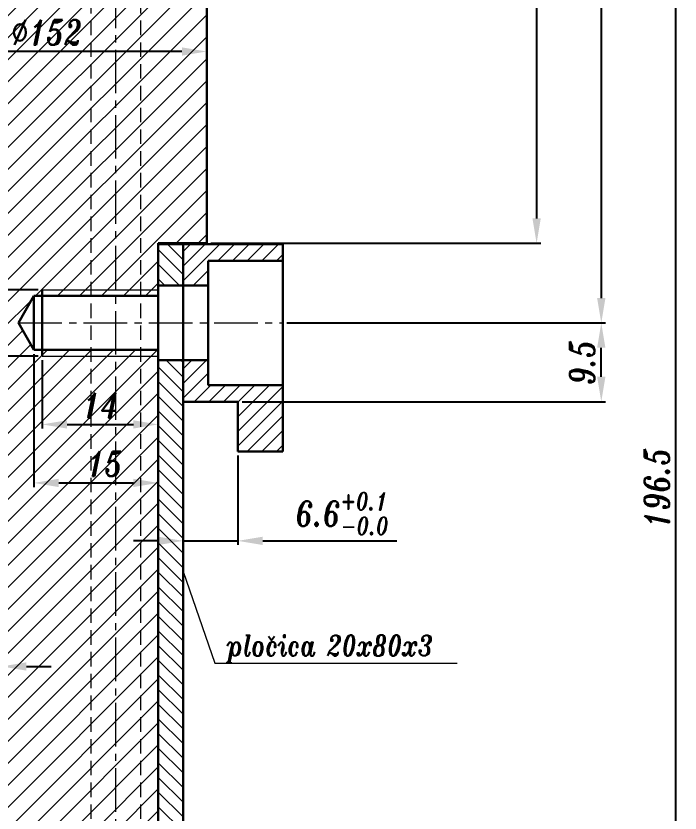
# Model space of a CAD drawing. Extents: x -234 to 858, y -95 to 532.
# Drawn here: x 132.7 to 212.8, y 78 to 174.1 of the extents above; entities that cross this region are included whole.
import ezdxf

# ---------------------------------------------------------------- set-up
doc = ezdxf.new("R2010")
doc.units = 0
doc.header["$LTSCALE"] = 7
doc.header["$MEASUREMENT"] = 0
doc.linetypes.add('CENTER2', pattern=[1.125, 0.75, -0.125, 0.125, -0.125])
doc.linetypes.add('HIDDEN', pattern=[0.375, 0.25, -0.125])
doc.layers.get('0').update_dxf_attribs({"linetype": 'CONTINUOUS', "lineweight": 15})
for name, color, linetype, lineweight in [('1', 1, 'CENTER2', 15), ('2', 2, 'HIDDEN', 15), ('3', 3, 'CONTINUOUS', 30), ('8', 250, 'CONTINUOUS', 15)]:
    doc.layers.add(name, color=color, linetype=linetype, lineweight=lineweight)
doc.styles.add('ITALICT', font='ITALICT.shx', dxfattribs={"width": 0.8, "height": 3})
doc.dimstyles.get("Standard").update_dxf_attribs({"dimtxt": 3, "dimasz": 3, "dimexe": 0.5, "dimexo": 0.5, "dimgap": 0.8, "dimtad": 1, "dimdsep": 46, "dimtxsty": 'ITALICT', "dimcen": 0.09, "dimazin": 2, "dimtfac": 1, "dimtmove": 0, "dimatfit": 3, "dimfxl": 1, "dimtolj": 1, "dimtzin": 0, "dimarcsym": 0})

# ---------------------------------------------------------------- blocks, each defined once
blk = doc.blocks.new('*D15')
at = {"color": 0, "lineweight": -2, "transparency": 16777216}
for p, q in [((135.876, 132.625), (135.876, 124.385)), ((138.876, 124.885), (146.876, 124.885))]:
    blk.add_line(p, q, dxfattribs=at)
at = {"color": 0, "transparency": 16777216}
for points in [[(138.876, 125.385), (138.876, 124.385), (135.876, 124.885)], [(146.876, 125.385), (146.876, 124.385), (149.876, 124.885)]]:
    blk.add_solid(points, dxfattribs=at)
at = {"color": 0, "transparency": 16777216, "insert": (142.876, 127.185), "char_height": 3, "attachment_point": 5, "style": 'ITALICT'}
blk.add_mtext('\\A1;14', dxfattribs=at)
blk = doc.blocks.new('*D16')
at = {"color": 0, "lineweight": -2, "transparency": 16777216}
for p, q in [((134.876, 133.375), (134.876, 117.332)), ((137.876, 117.832), (146.876, 117.832))]:
    blk.add_line(p, q, dxfattribs=at)
at = {"color": 0, "transparency": 16777216}
for points in [[(137.876, 118.332), (137.876, 117.332), (134.876, 117.832)], [(146.876, 118.332), (146.876, 117.332), (149.876, 117.832)]]:
    blk.add_solid(points, dxfattribs=at)
at = {"color": 0, "transparency": 16777216, "insert": (143.414, 120.132), "char_height": 3, "attachment_point": 5, "style": 'ITALICT'}
blk.add_mtext('\\A1;15', dxfattribs=at)
blk = doc.blocks.new('*D24')
at = {"color": 0, "lineweight": -2, "transparency": 16777216}
for p, q in [((158.176, 272.825), (196.001, 272.825)), ((195.501, 269.825), (195.501, 149.725)), ((156.226, 146.725), (196.001, 146.725))]:
    blk.add_line(p, q, dxfattribs=at)
at = {"color": 0, "transparency": 16777216}
for points in [[(195.001, 269.825), (196.001, 269.825), (195.501, 272.825)], [(195.001, 149.725), (196.001, 149.725), (195.501, 146.725)]]:
    blk.add_solid(points, dxfattribs=at)
at = {"color": 0, "transparency": 16777216, "insert": (193.201, 203.528), "char_height": 3, "attachment_point": 5, "rotation": 90, "style": 'ITALICT'}
blk.add_mtext('\\A1;126.1{}{\\H0.71x;\\C3;%%p0.1}', dxfattribs=at)
blk = doc.blocks.new('*D25')
at = {"color": 0, "lineweight": -2, "transparency": 16777216}
for p, q in [((158.176, 272.825), (203.8, 272.825)), ((203.3, 269.825), (203.3, 140.125)), ((165.376, 137.125), (203.8, 137.125))]:
    blk.add_line(p, q, dxfattribs=at)
at = {"color": 0, "transparency": 16777216}
for points in [[(202.8, 269.825), (203.8, 269.825), (203.3, 272.825)], [(202.8, 140.125), (203.8, 140.125), (203.3, 137.125)]]:
    blk.add_solid(points, dxfattribs=at)
at = {"color": 0, "transparency": 16777216, "insert": (201, 199.238), "char_height": 3, "attachment_point": 5, "rotation": 90, "style": 'ITALICT'}
blk.add_mtext('\\A1;135.7{}{\\H0.71x;\\C3;%%p0.1}', dxfattribs=at)
blk = doc.blocks.new('*D26')
at = {"color": 0, "lineweight": -2, "transparency": 16777216}
for p, q in [((121.476, 95.699), (118.476, 95.699)), ((124.476, 95.699), (130.976, 95.699)), ((133.976, 95.699), (136.976, 95.699))]:
    blk.add_line(p, q, dxfattribs=at)
at = {"color": 0, "transparency": 16777216}
for points in [[(121.476, 96.199), (121.476, 95.199), (124.476, 95.699)], [(133.976, 96.199), (133.976, 95.199), (130.976, 95.699)]]:
    blk.add_solid(points, dxfattribs=at)
at = {"color": 0, "transparency": 16777216, "insert": (127.726, 97.999), "char_height": 3, "attachment_point": 5, "style": 'ITALICT'}
blk.add_mtext('\\A1;%%c6.5', dxfattribs=at)
blk = doc.blocks.new('*D29')
at = {"color": 0, "lineweight": -2, "transparency": 16777216}
for p, q in [((135.376, 141.125), (128.848, 141.125)), ((129.348, 138.125), (129.348, 136.125)), ((135.376, 133.125), (128.848, 133.125))]:
    blk.add_line(p, q, dxfattribs=at)
at = {"color": 0, "transparency": 16777216}
for points in [[(128.848, 138.125), (129.848, 138.125), (129.348, 141.125)], [(128.848, 136.125), (129.848, 136.125), (129.348, 133.125)]]:
    blk.add_solid(points, dxfattribs=at)
at = {"color": 0, "transparency": 16777216, "insert": (127.048, 137.125), "char_height": 3, "attachment_point": 5, "rotation": 90, "style": 'ITALICT'}
blk.add_mtext('\\A1;M8', dxfattribs=at)
blk = doc.blocks.new('*D45')
at = {"color": 0, "lineweight": -2, "transparency": 16777216}
blk.add_line((152.726, 169.849), (131.172, 169.849), dxfattribs=at)
at = {"color": 0, "transparency": 16777216}
blk.add_solid([(152.726, 170.349), (152.726, 169.349), (155.726, 169.849)], dxfattribs=at)
at = {"color": 0, "transparency": 16777216, "insert": (136.429, 172.149), "char_height": 3, "attachment_point": 5, "style": 'ITALICT'}
blk.add_mtext('\\A1;%%c152', dxfattribs=at)
blk = doc.blocks.new('*D50')
at = {"color": 0, "lineweight": -2, "transparency": 16777216}
for p, q in [((159.476, 121.125), (159.476, 110.347)), ((149.876, 110.847), (146.876, 110.847)), ((152.876, 110.847), (159.476, 110.847)), ((162.476, 110.847), (178.632, 110.847))]:
    blk.add_line(p, q, dxfattribs=at)
at = {"color": 0, "transparency": 16777216}
for points in [[(149.876, 111.347), (149.876, 110.347), (152.876, 110.847)], [(162.476, 111.347), (162.476, 110.347), (159.476, 110.847)]]:
    blk.add_solid(points, dxfattribs=at)
at = {"color": 0, "transparency": 16777216, "insert": (172.054, 114.132), "char_height": 3, "attachment_point": 5, "style": 'ITALICT'}
blk.add_mtext('\\A1;6.6{}{\\H0.71x;\\C3;\\S+0.1^ -0.0;}', dxfattribs=at)
blk = doc.blocks.new('*D51')
at = {"color": 0, "lineweight": -2, "transparency": 16777216}
for p, q in [((165.376, 137.125), (203.8, 137.125)), ((203.3, 130.625), (203.3, 134.125)), ((159.976, 127.625), (203.8, 127.625))]:
    blk.add_line(p, q, dxfattribs=at)
at = {"color": 0, "transparency": 16777216}
for points in [[(202.8, 134.125), (203.8, 134.125), (203.3, 137.125)], [(202.8, 130.625), (203.8, 130.625), (203.3, 127.625)]]:
    blk.add_solid(points, dxfattribs=at)
at = {"color": 0, "transparency": 16777216, "insert": (201, 132.375), "char_height": 3, "attachment_point": 5, "rotation": 90, "style": 'ITALICT'}
blk.add_mtext('\\A1;9.5', dxfattribs=at)
blk = doc.blocks.new('*D72')
at = {"color": 0, "lineweight": -2, "transparency": 16777216}
for p, q in [((148.226, 215.575), (212.8, 215.575)), ((212.3, 22.075), (212.3, 212.575)), ((147.376, 19.075), (212.8, 19.075))]:
    blk.add_line(p, q, dxfattribs=at)
at = {"color": 0, "transparency": 16777216}
for points in [[(211.8, 212.575), (212.8, 212.575), (212.3, 215.575)], [(211.8, 22.075), (212.8, 22.075), (212.3, 19.075)]]:
    blk.add_solid(points, dxfattribs=at)
at = {"color": 0, "transparency": 16777216, "insert": (210, 117.225), "char_height": 3, "attachment_point": 5, "rotation": 90, "style": 'ITALICT'}
blk.add_mtext('\\A1;196.5', dxfattribs=at)

msp = doc.modelspace()

# ---------------------------------------------------------------- hatches: boundary and pattern name
at = {"layer": '8'}
h = msp.add_hatch(dxfattribs=at)
h.set_pattern_fill('ANSI31', color=256, scale=15)
h.paths.add_polyline_path([(144.7259, 133.1253), (135.8759, 133.1253), (135.8759, 133.8753), (134.8759, 133.8753), (132.9995, 137.1253), (134.8759, 140.3753), (135.8759, 140.3753), (135.8759, 141.1253), (144.7259, 141.1253), (144.7259, 217.3074), (144.6759, 291.8253), (131.7259, 291.8253), (131.7259, 283.8253), (130.9759, 283.8253), (130.9759, 27.0753), (131.7259, 27.0753), (131.7259, 19.0753), (144.7259, 19.0753)])
h.paths.add_polyline_path([(149.8759, 133.1253), (144.7259, 133.1253), (144.7259, 19.0753), (146.8759, 19.0753, 0.4142136), (149.8759, 22.0753)])
h.paths.add_polyline_path([(155.7259, 197.0753), (144.7259, 208.0753), (144.7259, 141.1253), (149.8759, 141.1253), (149.8759, 146.7253), (155.7259, 146.7253)])
h.paths.add_polyline_path([(149.8759, 141.1253), (144.7259, 141.1253), (144.7259, 140.3753), (149.8759, 140.3753)])
h.paths.add_polyline_path([(144.7259, 141.1253), (135.8759, 141.1253), (135.8759, 140.3753), (144.7259, 140.3753)], flags=17)
h.paths.add_polyline_path([(144.7259, 133.8753), (135.8759, 133.8753), (135.8759, 133.1253), (144.7259, 133.1253)], flags=17)
h.paths.add_polyline_path([(149.8759, 133.8753), (144.7259, 133.8753), (144.7259, 133.1253), (149.8759, 133.1253)])
h.paths.add_polyline_path([(123.7259, 27.0753), (124.4759, 27.0753), (124.4759, 31.6199), (117.2629, 28.9945, 0.3152988), (116.2759, 27.585), (116.2759, 21.2755, 0.3152988), (116.9339, 20.3358), (120.3971, 19.0753), (123.7259, 19.0753)])
h.paths.add_polyline_path([(124.4759, 27.0753), (123.7259, 27.0753), (123.7259, 19.0753), (124.4759, 19.0753)])
h.paths.add_polyline_path([(131.7259, 27.0753), (130.9759, 27.0753), (130.9759, 19.0753), (131.7259, 19.0753)], flags=17)
h.paths.add_polyline_path([(131.7259, 291.8253), (130.9759, 291.8253), (130.9759, 283.8253), (131.7259, 283.8253)], flags=17)
h.paths.add_polyline_path([(131.2216, 169.8987), (141.6359, 169.8987), (141.6359, 174.3987), (131.2216, 174.3987)], flags=24)
h.paths.add_polyline_path([(140.2973, 124.9348), (145.4545, 124.9348), (145.4545, 129.4348), (140.2973, 129.4348)], flags=9)
h.paths.add_polyline_path([(140.7779, 117.8824), (146.0493, 117.8824), (146.0493, 122.3824), (140.7779, 122.3824)], flags=9)
h.paths.add_polyline_path([(123.033, 95.7492), (132.4187, 95.7492), (132.4187, 100.2492), (123.033, 100.2492)], flags=9)
h.paths.add_polyline_path([(134.7748, 30.6894), (136.0474, 23.4721), (140.479, 24.2536), (139.2065, 31.4708)], flags=24)
h = msp.add_hatch(dxfattribs=at)
h.set_pattern_fill('ANSI31', color=256, scale=10, angle=90, style=0)
h.set_pattern_definition([(135, (-47.3794, -75.7394), (-0.8838835, -0.8838835), [])])
h.paths.add_polyline_path([(152.8759, 88.1253), (149.8759, 88.1253), (149.8759, 66.7253), (152.8759, 66.7253)])
h.paths.add_polyline_path([(149.8759, 88.1253), (152.8759, 88.1253), (152.8759, 100.1253), (149.8759, 100.1253)])
h.paths.add_polyline_path([(149.8759, 100.1253), (152.8759, 100.1253), (152.8759, 112.1253), (149.8759, 112.1253)])
h.paths.add_polyline_path([(152.8759, 132.6253), (149.8759, 132.6253), (149.8759, 112.1253), (152.8759, 112.1253)])
h.paths.add_polyline_path([(152.8759, 146.6253), (149.8759, 146.6253), (149.8759, 141.6253), (152.8759, 141.6253)])
h = msp.add_hatch(dxfattribs=at)
h.set_pattern_fill('ANSI31', color=256, scale=10, style=0)
h.set_pattern_definition([(45, (-47.3794, -75.7394), (-0.8838835, 0.8838835), [])])
h.paths.add_polyline_path([(155.8759, 144.6253), (164.8759, 144.6253), (164.8759, 146.6253), (152.8759, 146.6253), (152.8759, 141.6253), (155.8759, 141.6253)])
h.paths.add_polyline_path([(155.8759, 129.6253), (155.8759, 132.6253), (152.8759, 132.6253), (152.8759, 127.6253), (159.4759, 127.6253), (159.4759, 121.6253), (164.8759, 121.6253), (164.8759, 129.6253)])

# ---------------------------------------------------------------- linework, layer by layer
for p, q in [((135.8759, 141.1253), (149.8759, 141.1253)), ((135.8759, 133.1253), (149.8759, 133.1253)), ((152.8759, 107.157), (156.7066, 96.083)), ((156.7066, 96.083), (185.9389, 96.083))]:
    msp.add_line(p, q)
at = {"layer": '1'}
for p, q in [((144.7259, 217.3074), (144.7259, 19.0753)), ((132.9995, 137.1253), (164.8759, 137.1253))]:
    msp.add_line(p, q, dxfattribs=at)
at = {"layer": '2'}
for p, q in [((141.7259, 215.5753), (141.7259, 19.0753)), ((147.7259, 215.5753), (147.7259, 19.1982))]:
    msp.add_line(p, q, dxfattribs=at)
at = {"layer": '3'}
for p, q in [((155.7259, 197.0753), (155.7259, 146.7253)), ((149.8759, 146.7253), (155.7259, 146.7253)), ((149.8759, 146.7253), (149.8759, 21.1753)), ((149.8759, 146.6253), (164.8759, 146.6253)), ((152.8759, 146.6253), (152.8759, 66.7253)), ((164.8759, 146.6253), (164.8759, 121.6253)), ((155.8759, 144.6253), (164.8759, 144.6253)), ((155.8759, 144.6253), (155.8759, 129.6253)), ((149.8759, 141.6253), (155.8759, 141.6253)), ((134.8759, 140.3753), (132.9995, 137.1253)), ((134.8759, 140.3753), (134.8759, 133.8753)), ((134.8759, 140.3753), (149.8759, 140.3753)), ((135.8759, 141.1253), (135.8759, 133.1253)), ((134.8759, 133.8753), (132.9995, 137.1253)), ((134.8759, 133.8753), (149.8759, 133.8753)), ((149.8759, 132.6253), (155.8759, 132.6253)), ((155.8759, 129.6253), (164.8759, 129.6253)), ((152.8759, 127.6253), (159.4759, 127.6253)), ((159.4759, 127.6253), (159.4759, 121.6253)), ((159.4759, 121.6253), (164.8759, 121.6253))]:
    msp.add_line(p, q, dxfattribs=at)

# ---------------------------------------------------------------- texts
at = {"style": 'ITALICT', "width": 0.8}
msp.add_text('pločica 20x80x3', height=2.5, dxfattribs=at).set_placement((158.1299, 96.9688))

# ---------------------------------------------------------------- dimensions: what is measured, and where the dimension line sits
for base, p2, override, picture, middle in [((195.5008, 146.7253), (155.7259, 146.7253), {"dimtp": 0.1, "dimtm": 0.1}, '*D24', (195.5008, 203.528)), ((203.3002, 137.1253), (164.8759, 137.1253), {"dimtp": 0.1, "dimtm": 0.1, "dimtmove": 0}, '*D25', (203.3002, 199.2384))]:
    dim = msp.add_linear_dim(base=base, p1=(157.6759, 272.8253), p2=p2, angle=90, text='<>{}{\\H0.71x;\\C3;%%p0.1}', dimstyle='Standard', override=override)
    dim.commit()
    dim.dimension.update_dxf_attribs({"geometry": picture, "text_midpoint": middle, "dimtype": 160})
dim = msp.add_linear_dim(base=(212.3002, 215.5753), p1=(146.8759, 19.0753), p2=(147.7259, 215.5753), angle=90, dimstyle='Standard', override={"dimtmove": 0})
dim.commit()
dim.dimension.update_dxf_attribs({"geometry": '*D72', "text_midpoint": (212.3002, 117.2253), "dimtype": 160})
for base, p1, p2, text, override, picture, middle in [((79.7259, 169.8487), (155.7259, 169.8487), (79.7259, 166.6003), '%%c<>', {"dimlfac": 2, "dimse2": 1, "dimsd2": 1}, '*D45', (136.4287, 169.8487)), ((159.4759, 110.8474), (152.8759, 110.8474), (159.4759, 121.6253), '<>{}{\\H0.71x;\\C3;\\S+0.1^ -0.0;}', {"dimtp": 0.1, "dimtm": 0, "dimtdec": 1, "dimtzin": 0}, '*D50', (172.0542, 110.8474))]:
    dim = msp.add_linear_dim(base=base, p1=p1, p2=p2, text=text, dimstyle='Standard', override=override)
    dim.commit()
    dim.dimension.update_dxf_attribs({"geometry": picture, "text_midpoint": middle, "dimtype": 160})
dim = msp.add_linear_dim(base=(129.348, 133.1253), p1=(135.8759, 141.1253), p2=(135.8759, 133.1253), angle=90, text='M<>', dimstyle='Standard')
dim.commit()
dim.dimension.update_dxf_attribs({"geometry": '*D29', "text_midpoint": (129.348, 137.1253), "dimtype": 160})
dim = msp.add_linear_dim(base=(203.3002, 137.1253), p1=(159.4759, 127.6253), p2=(164.8759, 137.1253), angle=90, dimstyle='Standard')
dim.commit()
dim.dimension.update_dxf_attribs({"geometry": '*D51', "text_midpoint": (201.0002, 132.3753)})
for base, p1, p2, picture, middle in [((149.8759, 117.8324), (134.8759, 133.8753), (149.8759, 117.8324), '*D16', (143.4136, 117.8324)), ((149.8759, 124.8848), (135.8759, 133.1253), (149.8759, 124.8848), '*D15', (142.8759, 124.8848))]:
    dim = msp.add_linear_dim(base=base, p1=p1, p2=p2, dimstyle='Standard')
    dim.commit()
    dim.dimension.update_dxf_attribs({"geometry": picture, "text_midpoint": middle, "dimtype": 160})
dim = msp.add_linear_dim(base=(130.9759, 95.6992), p1=(124.4759, 95.6992), p2=(130.9759, 95.6992), text='%%c<>', dimstyle='Standard')
dim.commit()
dim.dimension.update_dxf_attribs({"geometry": '*D26', "text_midpoint": (127.7259, 95.6992), "dimtype": 160})

doc.saveas('drawing.dxf')
